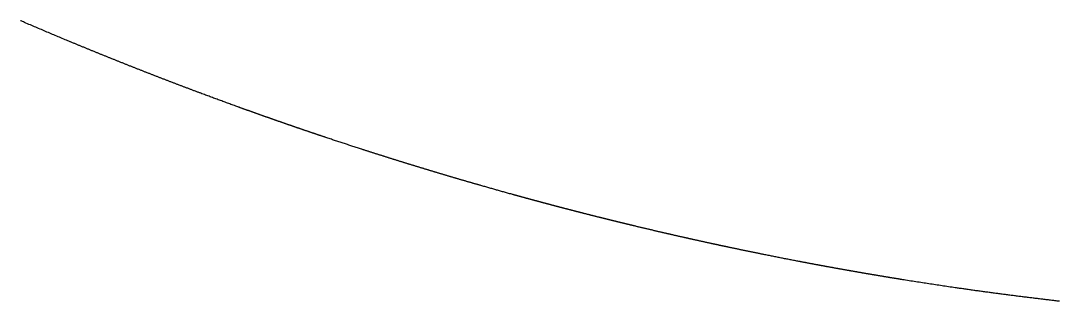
# Model space of a CAD drawing. Header units: millimetres. Extents: x 0 to 610, y 0 to 457.
# Drawn here: x 23.37 to 31.16, y 51.17 to 53.27 of the extents above; entities that cross this region are included whole.
import ezdxf

# ---------------------------------------------------------------- set-up
doc = ezdxf.new("R2010")
doc.units = ezdxf.units.MM
doc.layers.add('TEST_CUT_FIRST', color=1, linetype='Continuous')

msp = doc.modelspace()

# ---------------------------------------------------------------- linework, layer by layer
at = {"layer": 'TEST_CUT_FIRST'}
msp.add_lwpolyline([(31.16507, 51.16551), (31.15682, 51.16645), (31.14857, 51.1674), (31.14032, 51.16836), (31.13207, 51.16931), (31.12382, 51.17027), (31.11557, 51.17123), (31.10732, 51.17219), (31.09907, 51.17316), (31.09082, 51.17413), (31.08258, 51.1751), (31.07433, 51.17607), (31.06608, 51.17705), (31.05783, 51.17803), (31.04958, 51.17901), (31.04134, 51.17999), (31.03309, 51.18098), (31.02485, 51.18197), (31.0166, 51.18296), (31.00835, 51.18396), (31.00011, 51.18495), (30.99186, 51.18595), (30.98362, 51.18696), (30.97537, 51.18796), (30.96713, 51.18897), (30.95889, 51.18998), (30.95064, 51.19099), (30.9424, 51.19201), (30.93416, 51.19303), (30.92592, 51.19405), (30.91767, 51.19507), (30.90943, 51.1961), (30.90119, 51.19713), (30.89295, 51.19816), (30.88471, 51.1992), (30.87647, 51.20023), (30.86823, 51.20127), (30.85999, 51.20231), (30.85175, 51.20336), (30.84351, 51.20441), (30.83527, 51.20546), (30.82704, 51.20651), (30.8188, 51.20757), (30.81056, 51.20862), (30.80232, 51.20968), (30.79409, 51.21075), (30.78585, 51.21181), (30.77762, 51.21288), (30.76938, 51.21395), (30.76114, 51.21503), (30.75291, 51.2161), (30.74467, 51.21718), (30.73644, 51.21826), (30.72821, 51.21935), (30.71997, 51.22043), (30.71174, 51.22152), (30.70351, 51.22261), (30.69527, 51.22371), (30.68704, 51.22481), (30.67881, 51.22591), (30.67058, 51.22701), (30.66235, 51.22811), (30.65412, 51.22922), (30.64589, 51.23033), (30.63766, 51.23144), (30.62943, 51.23256), (30.6212, 51.23368), (30.61297, 51.2348), (30.60474, 51.23592), (30.59651, 51.23705), (30.58829, 51.23818), (30.58006, 51.23931), (30.57183, 51.24044), (30.5636, 51.24158), (30.55538, 51.24272), (30.54715, 51.24386), (30.53893, 51.245), (30.53071, 51.24615), (30.52249, 51.2473), (30.51425, 51.24845), (30.50602, 51.24961), (30.49778, 51.25077), (30.48956, 51.25193), (30.48136, 51.25308), (30.47319, 51.25424), (30.46501, 51.2554), (30.45679, 51.25657), (30.44847, 51.25776), (30.44007, 51.25896), (30.43169, 51.26016), (30.42348, 51.26134), (30.41559, 51.26248), (30.40806, 51.26356), (30.40045, 51.26466), (30.39218, 51.26586), (30.38272, 51.26724), (30.37167, 51.26885), (30.35942, 51.27064), (30.34653, 51.27253), (30.33354, 51.27443), (30.32092, 51.2763), (30.30862, 51.27812), (30.29649, 51.27992), (30.28438, 51.28173), (30.27219, 51.28355), (30.25991, 51.28539), (30.24758, 51.28725), (30.23524, 51.28911), (30.22292, 51.29097), (30.21063, 51.29284), (30.19836, 51.29471), (30.18611, 51.29658), (30.17386, 51.29846), (30.1616, 51.30035), (30.14932, 51.30224), (30.13699, 51.30415), (30.12461, 51.30608), (30.11225, 51.308), (30.09998, 51.30992), (30.08789, 51.31181), (30.07598, 51.31368), (30.06404, 51.31557), (30.05174, 51.31751), (30.0388, 51.31957), (30.02514, 51.32175), (30.01166, 51.3239), (29.99948, 51.32585), (29.98972, 51.32741), (29.98314, 51.32847), (29.97899, 51.32914), (29.97613, 51.3296), (29.97345, 51.33004), (29.97006, 51.33059), (29.96601, 51.33124), (29.96162, 51.33195), (29.95718, 51.33267), (29.95293, 51.33336), (29.94886, 51.33402), (29.94488, 51.33467), (29.94091, 51.33531), (29.93689, 51.33597), (29.93283, 51.33663), (29.92874, 51.3373), (29.92464, 51.33797), (29.92056, 51.33863), (29.9165, 51.3393), (29.91244, 51.33996), (29.90838, 51.34063), (29.90432, 51.34129), (29.90025, 51.34196), (29.89618, 51.34263), (29.89211, 51.3433), (29.88805, 51.34397), (29.88398, 51.34464), (29.87992, 51.34531), (29.87585, 51.34598), (29.87179, 51.34666), (29.86772, 51.34733), (29.86366, 51.348), (29.85959, 51.34868), (29.85553, 51.34935), (29.85146, 51.35003), (29.8474, 51.3507), (29.84333, 51.35138), (29.83927, 51.35206), (29.8352, 51.35274), (29.83114, 51.35342), (29.82708, 51.35409), (29.82301, 51.35477), (29.81895, 51.35546), (29.81488, 51.35614), (29.81082, 51.35682), (29.80676, 51.3575), (29.80269, 51.35818), (29.79863, 51.35887), (29.79457, 51.35955), (29.7905, 51.36024), (29.78644, 51.36092), (29.78238, 51.36161), (29.77831, 51.3623), (29.77425, 51.36298), (29.77019, 51.36367), (29.76613, 51.36436), (29.76206, 51.36505), (29.758, 51.36574), (29.75394, 51.36643), (29.74988, 51.36712), (29.74581, 51.36781), (29.74175, 51.36851), (29.73769, 51.3692), (29.73363, 51.36989), (29.72957, 51.37059), (29.72551, 51.37128), (29.72144, 51.37198), (29.71738, 51.37268), (29.71332, 51.37337), (29.70926, 51.37407), (29.7052, 51.37477), (29.70114, 51.37547), (29.69708, 51.37617), (29.69302, 51.37687), (29.68896, 51.37757), (29.6849, 51.37827), (29.68084, 51.37897), (29.67678, 51.37967), (29.67272, 51.38038), (29.66866, 51.38108), (29.6646, 51.38179), (29.66054, 51.38249), (29.65648, 51.3832), (29.65242, 51.3839), (29.64836, 51.38461), (29.6443, 51.38532), (29.64024, 51.38603), (29.63618, 51.38673), (29.63212, 51.38744), (29.62806, 51.38815), (29.624, 51.38886), (29.61995, 51.38958), (29.61589, 51.39029), (29.61183, 51.391), (29.60777, 51.39171), (29.60371, 51.39243), (29.59965, 51.39314), (29.5956, 51.39386), (29.59154, 51.39457), (29.58748, 51.39529), (29.58342, 51.39601), (29.57937, 51.39673), (29.57531, 51.39744), (29.57125, 51.39816), (29.56719, 51.39888), (29.56314, 51.3996), (29.55908, 51.40032), (29.55502, 51.40104), (29.55097, 51.40177), (29.54691, 51.40249), (29.54285, 51.40321), (29.5388, 51.40394), (29.53474, 51.40466), (29.53068, 51.40539), (29.52663, 51.40611), (29.52257, 51.40684), (29.51852, 51.40757), (29.51446, 51.40829), (29.5104, 51.40902), (29.50635, 51.40975), (29.50229, 51.41048), (29.49824, 51.41121), (29.49418, 51.41194), (29.49013, 51.41267), (29.48607, 51.41341), (29.48202, 51.41414), (29.47796, 51.41487), (29.47391, 51.41561), (29.46985, 51.41634), (29.4658, 51.41708), (29.46175, 51.41781), (29.45769, 51.41855), (29.45364, 51.41929), (29.44958, 51.42002), (29.44553, 51.42076), (29.44148, 51.4215), (29.43742, 51.42224), (29.43337, 51.42298), (29.42932, 51.42372), (29.42526, 51.42446), (29.42121, 51.42521), (29.41716, 51.42595), (29.4131, 51.42669), (29.40905, 51.42744), (29.405, 51.42818), (29.40095, 51.42893), (29.39689, 51.42967), (29.39284, 51.43042), (29.38879, 51.43117), (29.38474, 51.43191), (29.38069, 51.43266), (29.37663, 51.43341), (29.37258, 51.43416), (29.36853, 51.43491), (29.36448, 51.43566), (29.36043, 51.43641), (29.35638, 51.43716), (29.35233, 51.43792), (29.34828, 51.43867), (29.34422, 51.43942), (29.34017, 51.44018), (29.33612, 51.44093), (29.33207, 51.44169), (29.32802, 51.44245), (29.32397, 51.4432), (29.31992, 51.44396), (29.31587, 51.44472), (29.31182, 51.44548), (29.30777, 51.44624), (29.30372, 51.447), (29.29967, 51.44776), (29.29562, 51.44852), (29.29157, 51.44928), (29.28753, 51.45005), (29.28348, 51.45081), (29.27943, 51.45157), (29.27538, 51.45234), (29.27132, 51.45311), (29.26726, 51.45387), (29.26321, 51.45464), (29.25918, 51.4554), (29.25519, 51.45616), (29.25118, 51.45692), (29.24713, 51.45769), (29.24299, 51.45848), (29.23876, 51.45928), (29.23454, 51.46009), (29.23051, 51.46086), (29.2268, 51.46156), (29.22346, 51.4622), (29.22003, 51.46285), (29.21594, 51.46364), (29.21061, 51.46466), (29.20368, 51.46599), (29.19552, 51.46755), (29.18669, 51.46925), (29.17778, 51.47096), (29.16923, 51.47261), (29.16102, 51.4742), (29.15298, 51.47576), (29.14496, 51.47731), (29.13685, 51.47889), (29.12865, 51.48048), (29.1204, 51.48209), (29.11214, 51.4837), (29.10391, 51.48531), (29.09571, 51.48692), (29.08752, 51.48853), (29.07934, 51.49013), (29.07116, 51.49174), (29.06297, 51.49336), (29.05476, 51.49498), (29.04654, 51.4966), (29.03829, 51.49824), (29.03005, 51.49987), (29.02185, 51.5015), (29.01375, 51.50312), (29.00573, 51.50471), (28.9977, 51.50632), (28.98949, 51.50796), (28.98096, 51.50967), (28.97208, 51.51145), (28.96329, 51.51322), (28.95514, 51.51486), (28.94819, 51.51626), (28.9428, 51.51735), (28.9386, 51.5182), (28.93504, 51.51892), (28.93157, 51.51962), (28.92775, 51.5204), (28.92361, 51.52124), (28.9193, 51.52211), (28.91496, 51.52299), (28.91072, 51.52385), (28.90656, 51.5247), (28.90245, 51.52553), (28.89835, 51.52637), (28.89422, 51.52721), (28.89007, 51.52806), (28.88591, 51.52891), (28.88174, 51.52976), (28.87758, 51.53061), (28.87343, 51.53146), (28.86928, 51.53231), (28.86513, 51.53316), (28.86098, 51.53401), (28.85683, 51.53486), (28.85268, 51.53572), (28.84853, 51.53657), (28.84438, 51.53743), (28.84023, 51.53828), (28.83608, 51.53914), (28.83193, 51.53999), (28.82778, 51.54085), (28.82363, 51.54171), (28.81948, 51.54257), (28.81533, 51.54342), (28.81118, 51.54428), (28.80703, 51.54514), (28.80288, 51.54601), (28.79873, 51.54687), (28.79458, 51.54773), (28.79043, 51.54859), (28.78628, 51.54946), (28.78213, 51.55032), (28.77799, 51.55118), (28.77384, 51.55205), (28.76969, 51.55292), (28.76554, 51.55378), (28.76139, 51.55465), (28.75724, 51.55552), (28.7531, 51.55639), (28.74895, 51.55726), (28.7448, 51.55813), (28.74065, 51.559), (28.73651, 51.55987), (28.73236, 51.56074), (28.72821, 51.56161), (28.72407, 51.56249), (28.71992, 51.56336), (28.71577, 51.56423), (28.71163, 51.56511), (28.70748, 51.56599), (28.70334, 51.56686), (28.69919, 51.56774), (28.69504, 51.56862), (28.6909, 51.5695), (28.68675, 51.57037), (28.68261, 51.57125), (28.67846, 51.57213), (28.67432, 51.57302), (28.67017, 51.5739), (28.66603, 51.57478), (28.66188, 51.57566), (28.65774, 51.57655), (28.65359, 51.57743), (28.64945, 51.57832), (28.6453, 51.5792), (28.64116, 51.58009), (28.63702, 51.58097), (28.63287, 51.58186), (28.62873, 51.58275), (28.62459, 51.58364), (28.62044, 51.58453), (28.6163, 51.58542), (28.61216, 51.58631), (28.60801, 51.5872), (28.60387, 51.58809), (28.59973, 51.58899), (28.59559, 51.58988), (28.59144, 51.59077), (28.5873, 51.59167), (28.58316, 51.59256), (28.57902, 51.59346), (28.57488, 51.59436), (28.57073, 51.59525), (28.56659, 51.59615), (28.56245, 51.59705), (28.55831, 51.59795), (28.55417, 51.59885), (28.55003, 51.59975), (28.54589, 51.60065), (28.54175, 51.60155), (28.53761, 51.60245), (28.53347, 51.60336), (28.52933, 51.60426), (28.52519, 51.60517), (28.52105, 51.60607), (28.51691, 51.60698), (28.51277, 51.60788), (28.50863, 51.60879), (28.50449, 51.6097), (28.50035, 51.61061), (28.49621, 51.61151), (28.49207, 51.61242), (28.48793, 51.61333), (28.48379, 51.61425), (28.47965, 51.61516), (28.47552, 51.61607), (28.47138, 51.61698), (28.46724, 51.6179), (28.4631, 51.61881), (28.45896, 51.61972), (28.45483, 51.62064), (28.45069, 51.62156), (28.44655, 51.62247), (28.44241, 51.62339), (28.43828, 51.62431), (28.43414, 51.62523), (28.43, 51.62615), (28.42587, 51.62707), (28.42173, 51.62799), (28.41759, 51.62891), (28.41346, 51.62983), (28.40932, 51.63075), (28.40519, 51.63167), (28.40105, 51.6326), (28.39691, 51.63352), (28.39278, 51.63445), (28.38864, 51.63537), (28.38451, 51.6363), (28.38037, 51.63723), (28.37624, 51.63815), (28.3721, 51.63908), (28.36797, 51.64001), (28.36384, 51.64094), (28.3597, 51.64187), (28.35557, 51.6428), (28.35143, 51.64373), (28.3473, 51.64467), (28.34317, 51.6456), (28.33903, 51.64653), (28.3349, 51.64747), (28.33077, 51.6484), (28.32663, 51.64934), (28.3225, 51.65027), (28.31837, 51.65121), (28.31423, 51.65215), (28.3101, 51.65308), (28.30597, 51.65402), (28.30184, 51.65496), (28.29771, 51.6559), (28.29357, 51.65684), (28.28944, 51.65778), (28.28531, 51.65873), (28.28118, 51.65967), (28.27705, 51.66061), (28.27292, 51.66155), (28.26879, 51.6625), (28.26465, 51.66344), (28.26052, 51.66439), (28.25639, 51.66534), (28.25226, 51.66628), (28.24813, 51.66723), (28.244, 51.66818), (28.23987, 51.66913), (28.23574, 51.67008), (28.23162, 51.67103), (28.22749, 51.67198), (28.22336, 51.67293), (28.21923, 51.67388), (28.21509, 51.67484), (28.21096, 51.67579), (28.20683, 51.67674), (28.20271, 51.6777), (28.1986, 51.67865), (28.19449, 51.6796), (28.19036, 51.68056), (28.1862, 51.68152), (28.18201, 51.68249), (28.17783, 51.68347), (28.1737, 51.68442), (28.16969, 51.68536), (28.16579, 51.68626), (28.16187, 51.68718), (28.15773, 51.68814), (28.15318, 51.6892), (28.1481, 51.69039), (28.14262, 51.69167), (28.13692, 51.693), (28.13119, 51.69434), (28.12558, 51.69566), (28.12008, 51.69695), (28.11464, 51.69822), (28.1092, 51.6995), (28.10374, 51.70079), (28.09824, 51.70208), (28.09273, 51.70338), (28.08722, 51.70468), (28.08171, 51.70598), (28.07622, 51.70728), (28.07073, 51.70857), (28.06524, 51.70987), (28.05976, 51.71117), (28.05428, 51.71247), (28.04879, 51.71377), (28.04327, 51.71509), (28.03773, 51.7164), (28.03219, 51.71772), (28.0267, 51.71903), (28.0213, 51.72032), (28.016, 51.72158), (28.01067, 51.72285), (28.00516, 51.72417), (27.99934, 51.72556), (27.99315, 51.72705), (27.98705, 51.72851), (27.9816, 51.72982), (27.97737, 51.73083), (27.97474, 51.73146), (27.97333, 51.7318), (27.97257, 51.73199), (27.9719, 51.73215), (27.97087, 51.7324), (27.96951, 51.73272), (27.96798, 51.73309), (27.96642, 51.73347), (27.96496, 51.73382), (27.96359, 51.73415), (27.96226, 51.73447), (27.96094, 51.73479), (27.9596, 51.73511), (27.95823, 51.73544), (27.95685, 51.73577), (27.95547, 51.73611), (27.95409, 51.73644), (27.95272, 51.73677), (27.95135, 51.7371), (27.94999, 51.73743), (27.94862, 51.73776), (27.94725, 51.73809), (27.94588, 51.73842), (27.94451, 51.73875), (27.94314, 51.73908), (27.94177, 51.73941), (27.94041, 51.73974), (27.93904, 51.74007), (27.93767, 51.7404), (27.9363, 51.74074), (27.93493, 51.74107), (27.93356, 51.7414), (27.93219, 51.74173), (27.93082, 51.74206), (27.92945, 51.74239), (27.92809, 51.74272), (27.92672, 51.74306), (27.92535, 51.74339), (27.92398, 51.74372), (27.92261, 51.74405), (27.92124, 51.74438), (27.91987, 51.74472), (27.9185, 51.74505), (27.91713, 51.74538), (27.91577, 51.74571), (27.9144, 51.74604), (27.91303, 51.74638), (27.91166, 51.74671), (27.91029, 51.74704), (27.90892, 51.74737), (27.90755, 51.74771), (27.90619, 51.74804), (27.90482, 51.74837), (27.90345, 51.74871), (27.90208, 51.74904), (27.90071, 51.74937), (27.89934, 51.7497), (27.89797, 51.75004), (27.89661, 51.75037), (27.89524, 51.7507), (27.89387, 51.75104), (27.8925, 51.75137), (27.89113, 51.7517), (27.88976, 51.75204), (27.8884, 51.75237), (27.88703, 51.7527), (27.88566, 51.75304), (27.88429, 51.75337), (27.88292, 51.75371), (27.88155, 51.75404), (27.88019, 51.75437), (27.87882, 51.75471), (27.87745, 51.75504), (27.87608, 51.75538), (27.87471, 51.75571), (27.87334, 51.75605), (27.87198, 51.75638), (27.87061, 51.75672), (27.86924, 51.75705), (27.86787, 51.75738), (27.8665, 51.75772), (27.86514, 51.75805), (27.86377, 51.75839), (27.8624, 51.75872), (27.86103, 51.75906), (27.85966, 51.75939), (27.8583, 51.75973), (27.85693, 51.76006), (27.85556, 51.7604), (27.85419, 51.76074), (27.85282, 51.76107), (27.85146, 51.76141), (27.85009, 51.76174), (27.84872, 51.76208), (27.84735, 51.76241), (27.84598, 51.76275), (27.84462, 51.76309), (27.84325, 51.76342), (27.84188, 51.76376), (27.84051, 51.76409), (27.83915, 51.76443), (27.83778, 51.76477), (27.83641, 51.7651), (27.83504, 51.76544), (27.83367, 51.76578), (27.83231, 51.76611), (27.83094, 51.76645), (27.82957, 51.76679), (27.8282, 51.76712), (27.82684, 51.76746), (27.82547, 51.7678), (27.8241, 51.76813), (27.82273, 51.76847), (27.82137, 51.76881), (27.82, 51.76914), (27.81863, 51.76948), (27.81726, 51.76982), (27.8159, 51.77016), (27.81453, 51.77049), (27.81316, 51.77083), (27.81179, 51.77117), (27.81043, 51.77151), (27.80906, 51.77184), (27.80769, 51.77218), (27.80632, 51.77252), (27.80496, 51.77286), (27.80359, 51.7732), (27.80222, 51.77353), (27.80086, 51.77387), (27.79949, 51.77421), (27.79812, 51.77455), (27.79675, 51.77489), (27.79539, 51.77523), (27.79402, 51.77556), (27.79265, 51.7759), (27.79128, 51.77624), (27.78992, 51.77658), (27.78855, 51.77692), (27.78718, 51.77726), (27.78582, 51.7776), (27.78445, 51.77794), (27.78308, 51.77827), (27.78172, 51.77861), (27.78035, 51.77895), (27.77898, 51.77929), (27.77761, 51.77963), (27.77625, 51.77997), (27.77488, 51.78031), (27.77351, 51.78065), (27.77215, 51.78099), (27.77078, 51.78133), (27.76941, 51.78167), (27.76805, 51.78201), (27.76668, 51.78235), (27.76531, 51.78269), (27.76395, 51.78303), (27.76258, 51.78337), (27.76121, 51.78371), (27.75985, 51.78405), (27.75848, 51.78439), (27.75711, 51.78473), (27.75575, 51.78507), (27.75438, 51.78541), (27.75301, 51.78575), (27.75165, 51.78609), (27.75028, 51.78643), (27.74891, 51.78678), (27.74755, 51.78712), (27.74618, 51.78746), (27.74481, 51.7878), (27.74344, 51.78814), (27.74208, 51.78848), (27.74072, 51.78882), (27.73935, 51.78916), (27.73798, 51.7895), (27.73661, 51.78985), (27.73524, 51.79019), (27.73386, 51.79053), (27.7325, 51.79088), (27.73115, 51.79121), (27.72981, 51.79155), (27.72848, 51.79188), (27.72711, 51.79222), (27.72568, 51.79258), (27.72419, 51.79295), (27.72272, 51.79332), (27.72136, 51.79366), (27.72022, 51.79395), (27.71931, 51.79418), (27.71835, 51.79442), (27.71695, 51.79477), (27.71475, 51.79532), (27.7115, 51.79614), (27.70743, 51.79716), (27.70293, 51.79829), (27.69838, 51.79943), (27.69406, 51.80052), (27.68996, 51.80155), (27.68598, 51.80255), (27.68201, 51.80355), (27.67798, 51.80457), (27.67389, 51.8056), (27.66977, 51.80664), (27.66564, 51.80769), (27.66153, 51.80873), (27.65744, 51.80976), (27.65336, 51.8108), (27.64928, 51.81183), (27.6452, 51.81286), (27.64111, 51.8139), (27.63702, 51.81494), (27.63292, 51.81598), (27.62881, 51.81703), (27.6247, 51.81807), (27.62062, 51.81911), (27.61656, 51.82014), (27.61253, 51.82117), (27.60849, 51.8222), (27.6044, 51.82324), (27.6002, 51.82432), (27.59588, 51.82542), (27.59159, 51.82652), (27.58752, 51.82756), (27.58385, 51.8285), (27.5807, 51.8293), (27.57797, 51.83001), (27.57544, 51.83065), (27.57295, 51.83129), (27.57034, 51.83196), (27.56762, 51.83266), (27.56484, 51.83337), (27.56206, 51.83409), (27.5593, 51.8348), (27.55658, 51.8355), (27.55387, 51.83619), (27.55117, 51.83689), (27.54845, 51.83759), (27.54573, 51.83829), (27.543, 51.83899), (27.54027, 51.8397), (27.53755, 51.8404), (27.53483, 51.8411), (27.53211, 51.8418), (27.52938, 51.84251), (27.52666, 51.84321), (27.52394, 51.84391), (27.52122, 51.84462), (27.51849, 51.84532), (27.51577, 51.84603), (27.51305, 51.84673), (27.51033, 51.84744), (27.50761, 51.84814), (27.50489, 51.84885), (27.50216, 51.84955), (27.49944, 51.85026), (27.49672, 51.85097), (27.494, 51.85167), (27.49128, 51.85238), (27.48856, 51.85309), (27.48584, 51.85379), (27.48311, 51.8545), (27.48039, 51.85521), (27.47767, 51.85592), (27.47495, 51.85663), (27.47223, 51.85734), (27.46951, 51.85805), (27.46679, 51.85875), (27.46407, 51.85946), (27.46135, 51.86017), (27.45863, 51.86088), (27.45591, 51.8616), (27.45319, 51.86231), (27.45047, 51.86302), (27.44775, 51.86373), (27.44502, 51.86444), (27.4423, 51.86515), (27.43958, 51.86586), (27.43686, 51.86658), (27.43415, 51.86729), (27.43143, 51.868), (27.42871, 51.86872), (27.42599, 51.86943), (27.42327, 51.87014), (27.42055, 51.87086), (27.41783, 51.87157), (27.41511, 51.87229), (27.41239, 51.873), (27.40967, 51.87372), (27.40695, 51.87443), (27.40423, 51.87515), (27.40151, 51.87587), (27.39879, 51.87658), (27.39607, 51.8773), (27.39336, 51.87802), (27.39064, 51.87873), (27.38792, 51.87945), (27.3852, 51.88017), (27.38248, 51.88089), (27.37976, 51.88161), (27.37704, 51.88232), (27.37433, 51.88304), (27.37161, 51.88376), (27.36889, 51.88448), (27.36617, 51.8852), (27.36345, 51.88592), (27.36074, 51.88664), (27.35802, 51.88736), (27.3553, 51.88808), (27.35258, 51.88881), (27.34987, 51.88953), (27.34715, 51.89025), (27.34443, 51.89097), (27.34171, 51.89169), (27.339, 51.89242), (27.33628, 51.89314), (27.33356, 51.89386), (27.33084, 51.89458), (27.32813, 51.89531), (27.32541, 51.89603), (27.32269, 51.89676), (27.31998, 51.89748), (27.31726, 51.89821), (27.31454, 51.89893), (27.31183, 51.89966), (27.30911, 51.90038), (27.30639, 51.90111), (27.30368, 51.90183), (27.30096, 51.90256), (27.29825, 51.90329), (27.29553, 51.90401), (27.29281, 51.90474), (27.2901, 51.90547), (27.28738, 51.9062), (27.28467, 51.90693), (27.28195, 51.90765), (27.27923, 51.90838), (27.27652, 51.90911), (27.2738, 51.90984), (27.27109, 51.91057), (27.26837, 51.9113), (27.26566, 51.91203), (27.26294, 51.91276), (27.26023, 51.91349), (27.25751, 51.91422), (27.2548, 51.91495), (27.25208, 51.91568), (27.24937, 51.91642), (27.24665, 51.91715), (27.24394, 51.91788), (27.24122, 51.91861), (27.23851, 51.91935), (27.23579, 51.92008), (27.23308, 51.92081), (27.23036, 51.92155), (27.22765, 51.92228), (27.22494, 51.92301), (27.22222, 51.92375), (27.21951, 51.92448), (27.21679, 51.92522), (27.21408, 51.92595), (27.21137, 51.92669), (27.20865, 51.92743), (27.20594, 51.92816), (27.20323, 51.9289), (27.20051, 51.92964), (27.1978, 51.93037), (27.19509, 51.93111), (27.19237, 51.93185), (27.18966, 51.93259), (27.18695, 51.93332), (27.18423, 51.93406), (27.18152, 51.9348), (27.17881, 51.93554), (27.17609, 51.93628), (27.17338, 51.93702), (27.17067, 51.93776), (27.16796, 51.9385), (27.16524, 51.93924), (27.16253, 51.93998), (27.15982, 51.94072), (27.15711, 51.94146), (27.15439, 51.9422), (27.15168, 51.94294), (27.14897, 51.94369), (27.14626, 51.94443), (27.14355, 51.94517), (27.14083, 51.94591), (27.13812, 51.94666), (27.13541, 51.9474), (27.1327, 51.94814), (27.12999, 51.94889), (27.12728, 51.94963), (27.12456, 51.95038), (27.12185, 51.95112), (27.11914, 51.95187), (27.11643, 51.95261), (27.11372, 51.95336), (27.11102, 51.9541), (27.10831, 51.95485), (27.10559, 51.9556), (27.10286, 51.95635), (27.10014, 51.9571), (27.09743, 51.95784), (27.09475, 51.95858), (27.09209, 51.95932), (27.08943, 51.96005), (27.08672, 51.9608), (27.0839, 51.96158), (27.08098, 51.96239), (27.07808, 51.96319), (27.07539, 51.96393), (27.07306, 51.96457), (27.07115, 51.9651), (27.06914, 51.96566), (27.06638, 51.96642), (27.06222, 51.96758), (27.05623, 51.96924), (27.04884, 51.97129), (27.0407, 51.97355), (27.03246, 51.97584), (27.02463, 51.97802), (27.01718, 51.9801), (27.00993, 51.98213), (27.0027, 51.98414), (26.99537, 51.9862), (26.98794, 51.98828), (26.98045, 51.99038), (26.97295, 51.99248), (26.96549, 51.99458), (26.95805, 51.99667), (26.95063, 51.99876), (26.94322, 52.00085), (26.9358, 52.00294), (26.92837, 52.00504), (26.92094, 52.00714), (26.91349, 52.00925), (26.90602, 52.01136), (26.89856, 52.01348), (26.89114, 52.01559), (26.88377, 52.01768), (26.87646, 52.01976), (26.86914, 52.02185), (26.86171, 52.02397), (26.85406, 52.02615), (26.84618, 52.0284), (26.83835, 52.03064), (26.83095, 52.03276), (26.82436, 52.03465), (26.81881, 52.03624), (26.81406, 52.0376), (26.80974, 52.03885), (26.80547, 52.04007), (26.80098, 52.04137), (26.79626, 52.04272), (26.79144, 52.04411), (26.78659, 52.04551), (26.78182, 52.04689), (26.7771, 52.04825), (26.77241, 52.0496), (26.76772, 52.05096), (26.76302, 52.05232), (26.7583, 52.05368), (26.75357, 52.05505), (26.74885, 52.05642), (26.74413, 52.05779), (26.73941, 52.05916), (26.73469, 52.06053), (26.72998, 52.0619), (26.72526, 52.06327), (26.72055, 52.06464), (26.71583, 52.06601), (26.71112, 52.06739), (26.7064, 52.06876), (26.70168, 52.07014), (26.69697, 52.07151), (26.69226, 52.07289), (26.68754, 52.07427), (26.68283, 52.07565), (26.67811, 52.07703), (26.6734, 52.07841), (26.66869, 52.07979), (26.66397, 52.08117), (26.65926, 52.08255), (26.65455, 52.08394), (26.64983, 52.08532), (26.64512, 52.08671), (26.64041, 52.08809), (26.6357, 52.08948), (26.63099, 52.09087), (26.62628, 52.09226), (26.62156, 52.09365), (26.61685, 52.09504), (26.61214, 52.09643), (26.60743, 52.09782), (26.60272, 52.09921), (26.59801, 52.10061), (26.5933, 52.102), (26.58859, 52.1034), (26.58388, 52.10479), (26.57918, 52.10619), (26.57447, 52.10759), (26.56976, 52.10899), (26.56505, 52.11039), (26.56034, 52.11179), (26.55564, 52.11319), (26.55093, 52.11459), (26.54622, 52.11599), (26.54151, 52.1174), (26.53681, 52.1188), (26.5321, 52.12021), (26.52739, 52.12161), (26.52269, 52.12302), (26.51798, 52.12443), (26.51328, 52.12584), (26.50857, 52.12724), (26.50387, 52.12866), (26.49916, 52.13007), (26.49446, 52.13148), (26.48975, 52.13289), (26.48505, 52.1343), (26.48035, 52.13572), (26.47564, 52.13713), (26.47094, 52.13855), (26.46624, 52.13997), (26.46153, 52.14138), (26.45683, 52.1428), (26.45213, 52.14422), (26.44743, 52.14564), (26.44273, 52.14706), (26.43803, 52.14849), (26.43332, 52.14991), (26.42862, 52.15133), (26.42392, 52.15276), (26.41922, 52.15418), (26.41452, 52.15561), (26.40982, 52.15703), (26.40512, 52.15846), (26.40042, 52.15989), (26.39572, 52.16132), (26.39102, 52.16275), (26.38633, 52.16418), (26.38163, 52.16561), (26.37693, 52.16705), (26.37223, 52.16848), (26.36753, 52.16991), (26.36284, 52.17135), (26.35814, 52.17278), (26.35344, 52.17422), (26.34875, 52.17566), (26.34405, 52.1771), (26.33935, 52.17854), (26.33466, 52.17998), (26.32996, 52.18142), (26.32527, 52.18286), (26.32057, 52.1843), (26.31588, 52.18574), (26.31118, 52.18719), (26.30649, 52.18863), (26.30179, 52.19008), (26.2971, 52.19153), (26.29241, 52.19297), (26.28771, 52.19442), (26.28302, 52.19587), (26.27833, 52.19732), (26.27364, 52.19877), (26.26894, 52.20022), (26.26425, 52.20167), (26.25956, 52.20313), (26.25487, 52.20458), (26.25018, 52.20604), (26.24549, 52.20749), (26.24079, 52.20895), (26.2361, 52.21041), (26.23141, 52.21186), (26.22672, 52.21332), (26.22203, 52.21478), (26.21734, 52.21624), (26.21266, 52.21771), (26.20797, 52.21917), (26.20328, 52.22063), (26.19859, 52.22209), (26.1939, 52.22356), (26.18921, 52.22502), (26.18453, 52.22649), (26.17984, 52.22796), (26.17515, 52.22943), (26.17046, 52.23089), (26.16578, 52.23236), (26.16109, 52.23383), (26.1564, 52.23531), (26.15172, 52.23678), (26.14703, 52.23825), (26.14235, 52.23972), (26.13766, 52.2412), (26.13298, 52.24267), (26.12829, 52.24415), (26.12361, 52.24563), (26.11893, 52.24711), (26.11424, 52.24858), (26.10956, 52.25006), (26.10487, 52.25154), (26.10019, 52.25302), (26.09551, 52.25451), (26.09083, 52.25599), (26.08614, 52.25747), (26.08146, 52.25896), (26.07678, 52.26044), (26.0721, 52.26193), (26.06742, 52.26342), (26.06274, 52.2649), (26.05806, 52.26639), (26.05338, 52.26788), (26.0487, 52.26937), (26.04402, 52.27086), (26.03934, 52.27235), (26.03466, 52.27385), (26.02998, 52.27534), (26.0253, 52.27683), (26.02062, 52.27833), (26.01594, 52.27982), (26.01127, 52.28132), (26.00659, 52.28282), (26.00191, 52.28431), (25.99723, 52.28581), (25.99254, 52.28732), (25.98786, 52.28882), (25.98318, 52.29032), (25.97853, 52.29182), (25.97389, 52.29331), (25.96925, 52.2948), (25.96458, 52.29631), (25.95982, 52.29784), (25.95499, 52.29939), (25.95018, 52.30095), (25.94552, 52.30245), (25.94113, 52.30387), (25.93704, 52.30519), (25.93288, 52.30653), (25.92817, 52.30805), (25.92243, 52.30991), (25.91536, 52.3122), (25.90726, 52.31483), (25.89861, 52.31763), (25.88989, 52.32047), (25.88147, 52.3232), (25.87333, 52.32585), (25.86533, 52.32846), (25.85736, 52.33106), (25.8493, 52.33369), (25.84118, 52.33635), (25.83301, 52.33902), (25.82484, 52.3417), (25.81668, 52.34437), (25.80855, 52.34704), (25.80044, 52.3497), (25.79233, 52.35237), (25.78423, 52.35504), (25.77612, 52.35771), (25.76799, 52.36039), (25.75984, 52.36308), (25.75166, 52.36579), (25.74349, 52.36849), (25.73537, 52.37118), (25.72736, 52.37383), (25.71945, 52.37646), (25.71152, 52.37909), (25.70339, 52.3818), (25.69489, 52.38463), (25.68599, 52.38759), (25.67718, 52.39053), (25.66912, 52.39322), (25.66244, 52.39546), (25.65755, 52.39709), (25.65405, 52.39826), (25.65129, 52.39919), (25.64862, 52.40008), (25.64555, 52.40111), (25.64211, 52.40226), (25.63847, 52.40348), (25.63481, 52.40471), (25.63125, 52.40591), (25.6278, 52.40707), (25.62439, 52.40821), (25.621, 52.40935), (25.61757, 52.4105), (25.61412, 52.41166), (25.61066, 52.41283), (25.60719, 52.414), (25.60373, 52.41516), (25.60028, 52.41632), (25.59683, 52.41749), (25.59338, 52.41865), (25.58994, 52.41981), (25.58648, 52.42098), (25.58303, 52.42214), (25.57958, 52.42331), (25.57613, 52.42447), (25.57268, 52.42564), (25.56923, 52.42681), (25.56578, 52.42797), (25.56233, 52.42914), (25.55888, 52.43031), (25.55543, 52.43148), (25.55198, 52.43265), (25.54853, 52.43382), (25.54508, 52.43499), (25.54164, 52.43616), (25.53819, 52.43733), (25.53474, 52.4385), (25.53129, 52.43967), (25.52784, 52.44084), (25.52439, 52.44202), (25.52094, 52.44319), (25.5175, 52.44436), (25.51405, 52.44554), (25.5106, 52.44671), (25.50715, 52.44788), (25.50371, 52.44906), (25.50026, 52.45024), (25.49681, 52.45141), (25.49337, 52.45259), (25.48992, 52.45377), (25.48647, 52.45494), (25.48303, 52.45612), (25.47958, 52.4573), (25.47613, 52.45848), (25.47269, 52.45966), (25.46924, 52.46084), (25.4658, 52.46202), (25.46235, 52.4632), (25.45891, 52.46438), (25.45546, 52.46556), (25.45202, 52.46674), (25.44857, 52.46792), (25.44513, 52.46911), (25.44168, 52.47029), (25.43824, 52.47147), (25.43479, 52.47266), (25.43135, 52.47384), (25.42791, 52.47503), (25.42446, 52.47621), (25.42102, 52.4774), (25.41758, 52.47858), (25.41413, 52.47977), (25.41069, 52.48096), (25.40725, 52.48215), (25.4038, 52.48333), (25.40036, 52.48452), (25.39692, 52.48571), (25.39347, 52.4869), (25.39003, 52.48809), (25.38659, 52.48928), (25.38315, 52.49047), (25.37971, 52.49166), (25.37627, 52.49285), (25.37282, 52.49405), (25.36938, 52.49524), (25.36594, 52.49643), (25.3625, 52.49762), (25.35906, 52.49882), (25.35562, 52.50001), (25.35218, 52.50121), (25.34874, 52.5024), (25.3453, 52.5036), (25.34186, 52.50479), (25.33842, 52.50599), (25.33498, 52.50719), (25.33154, 52.50838), (25.3281, 52.50958), (25.32466, 52.51078), (25.32122, 52.51198), (25.31778, 52.51318), (25.31434, 52.51438), (25.3109, 52.51558), (25.30746, 52.51678), (25.30403, 52.51798), (25.30059, 52.51918), (25.29715, 52.52038), (25.29371, 52.52158), (25.29027, 52.52279), (25.28684, 52.52399), (25.2834, 52.52519), (25.27996, 52.5264), (25.27652, 52.5276), (25.27309, 52.52881), (25.26965, 52.53001), (25.26621, 52.53122), (25.26278, 52.53242), (25.25934, 52.53363), (25.2559, 52.53484), (25.25247, 52.53604), (25.24903, 52.53725), (25.2456, 52.53846), (25.24216, 52.53967), (25.23873, 52.54088), (25.23529, 52.54209), (25.23185, 52.5433), (25.22842, 52.54451), (25.22498, 52.54572), (25.22155, 52.54693), (25.21812, 52.54814), (25.21468, 52.54935), (25.21125, 52.55057), (25.20781, 52.55178), (25.20438, 52.55299), (25.20095, 52.55421), (25.19751, 52.55542), (25.19408, 52.55664), (25.19064, 52.55785), (25.18721, 52.55907), (25.18378, 52.56028), (25.18035, 52.5615), (25.17691, 52.56272), (25.17348, 52.56393), (25.17005, 52.56515), (25.16662, 52.56637), (25.16318, 52.56759), (25.15975, 52.56881), (25.15632, 52.57003), (25.15289, 52.57125), (25.14946, 52.57247), (25.14603, 52.57369), (25.14259, 52.57491), (25.13916, 52.57613), (25.13573, 52.57736), (25.1323, 52.57858), (25.12887, 52.5798), (25.12544, 52.58102), (25.12201, 52.58225), (25.11858, 52.58347), (25.11515, 52.5847), (25.11172, 52.58592), (25.10829, 52.58715), (25.10486, 52.58838), (25.10143, 52.5896), (25.098, 52.59083), (25.09458, 52.59206), (25.09115, 52.59328), (25.08772, 52.59451), (25.08429, 52.59574), (25.08086, 52.59697), (25.07743, 52.5982), (25.074, 52.59943), (25.07058, 52.60066), (25.06715, 52.60189), (25.06373, 52.60312), (25.0603, 52.60435), (25.05687, 52.60559), (25.05342, 52.60683), (25.04998, 52.60807), (25.04656, 52.6093), (25.04316, 52.61052), (25.0398, 52.61173), (25.03643, 52.61295), (25.033, 52.61419), (25.02946, 52.61546), (25.02579, 52.61679), (25.02216, 52.6181), (25.01875, 52.61933), (25.01575, 52.62041), (25.01322, 52.62133), (25.01057, 52.62228), (25.00709, 52.62354), (25.00205, 52.62537), (24.99498, 52.62793), (24.98636, 52.63106), (24.9769, 52.63449), (24.96733, 52.63796), (24.95822, 52.64127), (24.94952, 52.64444), (24.94105, 52.64752), (24.93262, 52.6506), (24.92406, 52.65373), (24.91539, 52.65689), (24.90666, 52.66009), (24.89792, 52.66329), (24.88922, 52.66648), (24.88054, 52.66966), (24.87189, 52.67284), (24.86325, 52.67602), (24.8546, 52.6792), (24.84594, 52.68239), (24.83727, 52.68558), (24.82858, 52.68879), (24.81988, 52.69201), (24.81118, 52.69522), (24.80252, 52.69843), (24.79394, 52.70161), (24.78544, 52.70476), (24.77691, 52.70793), (24.76825, 52.71115), (24.75931, 52.71447), (24.75008, 52.71791), (24.74092, 52.72133), (24.73231, 52.72454), (24.7247, 52.72738), (24.71841, 52.72973), (24.71314, 52.7317), (24.70841, 52.73347), (24.70374, 52.73522), (24.69879, 52.73708), (24.69356, 52.73904), (24.68819, 52.74105), (24.6828, 52.74308), (24.67748, 52.74507), (24.67225, 52.74704), (24.66705, 52.74899), (24.66185, 52.75095), (24.65664, 52.75291), (24.65141, 52.75488), (24.64616, 52.75686), (24.64092, 52.75884), (24.63568, 52.76081), (24.63045, 52.76279), (24.62522, 52.76476), (24.61999, 52.76674), (24.61476, 52.76872), (24.60953, 52.7707), (24.60429, 52.77268), (24.59906, 52.77466), (24.59383, 52.77664), (24.5886, 52.77863), (24.58337, 52.78061), (24.57815, 52.7826), (24.57292, 52.78459), (24.56769, 52.78657), (24.56246, 52.78856), (24.55723, 52.79055), (24.55201, 52.79254), (24.54678, 52.79453), (24.54155, 52.79653), (24.53633, 52.79852), (24.5311, 52.80052), (24.52588, 52.80251), (24.52065, 52.80451), (24.51543, 52.80651), (24.5102, 52.80851), (24.50498, 52.81051), (24.49976, 52.81251), (24.49453, 52.81451), (24.48931, 52.81651), (24.48409, 52.81852), (24.47887, 52.82052), (24.47365, 52.82253), (24.46843, 52.82453), (24.46321, 52.82654), (24.45799, 52.82855), (24.45277, 52.83056), (24.44755, 52.83257), (24.44233, 52.83458), (24.43711, 52.8366), (24.43189, 52.83861), (24.42667, 52.84063), (24.42146, 52.84264), (24.41624, 52.84466), (24.41102, 52.84668), (24.40581, 52.8487), (24.40059, 52.85072), (24.39538, 52.85274), (24.39016, 52.85476), (24.38495, 52.85679), (24.37973, 52.85881), (24.37452, 52.86083), (24.36931, 52.86286), (24.36409, 52.86489), (24.35888, 52.86692), (24.35367, 52.86895), (24.34846, 52.87098), (24.34324, 52.87301), (24.33803, 52.87504), (24.33282, 52.87707), (24.32761, 52.87911), (24.3224, 52.88114), (24.31719, 52.88318), (24.31198, 52.88522), (24.30678, 52.88726), (24.30157, 52.8893), (24.29636, 52.89134), (24.29115, 52.89338), (24.28594, 52.89542), (24.28074, 52.89746), (24.27553, 52.89951), (24.27033, 52.90155), (24.26512, 52.9036), (24.25992, 52.90565), (24.25471, 52.9077), (24.24951, 52.90975), (24.2443, 52.9118), (24.2391, 52.91385), (24.2339, 52.9159), (24.22869, 52.91795), (24.22349, 52.92001), (24.21829, 52.92206), (24.21309, 52.92412), (24.20789, 52.92618), (24.20269, 52.92824), (24.19748, 52.9303), (24.19228, 52.93236), (24.18709, 52.93442), (24.18189, 52.93648), (24.17669, 52.93854), (24.17149, 52.94061), (24.16629, 52.94267), (24.16109, 52.94474), (24.1559, 52.94681), (24.1507, 52.94888), (24.1455, 52.95095), (24.14031, 52.95302), (24.13511, 52.95509), (24.12992, 52.95716), (24.12472, 52.95924), (24.11953, 52.96131), (24.11433, 52.96339), (24.10914, 52.96546), (24.10395, 52.96754), (24.09875, 52.96962), (24.09356, 52.9717), (24.08837, 52.97378), (24.08318, 52.97586), (24.07799, 52.97794), (24.0728, 52.98003), (24.06761, 52.98211), (24.06242, 52.9842), (24.05723, 52.98628), (24.05204, 52.98837), (24.04685, 52.99046), (24.04166, 52.99255), (24.03647, 52.99464), (24.03129, 52.99673), (24.0261, 52.99883), (24.02091, 53.00092), (24.01573, 53.00301), (24.01054, 53.00511), (24.00535, 53.00721), (24.00017, 53.0093), (23.99499, 53.0114), (23.9898, 53.0135), (23.98462, 53.0156), (23.97943, 53.0177), (23.97425, 53.01981), (23.96907, 53.02191), (23.96389, 53.02402), (23.9587, 53.02612), (23.95352, 53.02823), (23.94834, 53.03034), (23.94316, 53.03244), (23.93798, 53.03455), (23.9328, 53.03666), (23.92762, 53.03878), (23.92244, 53.04089), (23.91726, 53.043), (23.91209, 53.04512), (23.90691, 53.04723), (23.90173, 53.04935), (23.89655, 53.05147), (23.89138, 53.05359), (23.8862, 53.05571), (23.88103, 53.05783), (23.87585, 53.05995), (23.87068, 53.06207), (23.8655, 53.06419), (23.86033, 53.06632), (23.85516, 53.06844), (23.84998, 53.07057), (23.84481, 53.0727), (23.83963, 53.07483), (23.83446, 53.07696), (23.82929, 53.07909), (23.82413, 53.08122), (23.81896, 53.08335), (23.81379, 53.08548), (23.80861, 53.08762), (23.80343, 53.08976), (23.79824, 53.09191), (23.79307, 53.09404), (23.78794, 53.09617), (23.78283, 53.09828), (23.77772, 53.1004), (23.77255, 53.10254), (23.76727, 53.10473), (23.76186, 53.10698), (23.75649, 53.10921), (23.75134, 53.11135), (23.74661, 53.11331), (23.74233, 53.11509), (23.73795, 53.11691), (23.73273, 53.11908), (23.72595, 53.12191), (23.71713, 53.12559), (23.70674, 53.12992), (23.69552, 53.13461), (23.68419, 53.13935), (23.67332, 53.1439), (23.66287, 53.14827), (23.65264, 53.15257), (23.64245, 53.15685), (23.63214, 53.16118), (23.62172, 53.16557), (23.61123, 53.16999), (23.60074, 53.17441), (23.59028, 53.17883), (23.57986, 53.18324), (23.56945, 53.18764), (23.55906, 53.19205), (23.54867, 53.19645), (23.53827, 53.20087), (23.52785, 53.2053), (23.51741, 53.20974), (23.50693, 53.2142), (23.49647, 53.21867), (23.48607, 53.22311), (23.47578, 53.2275), (23.46561, 53.23185), (23.45541, 53.23622), (23.445, 53.24068), (23.43418, 53.24533), (23.42292, 53.25017), (23.41176, 53.25497), (23.40143, 53.25942), (23.39261, 53.26322), (23.38578, 53.26616), (23.38047, 53.26845), (23.37598, 53.2704), (23.3716, 53.27229)], dxfattribs=at)

doc.saveas('drawing.dxf')
